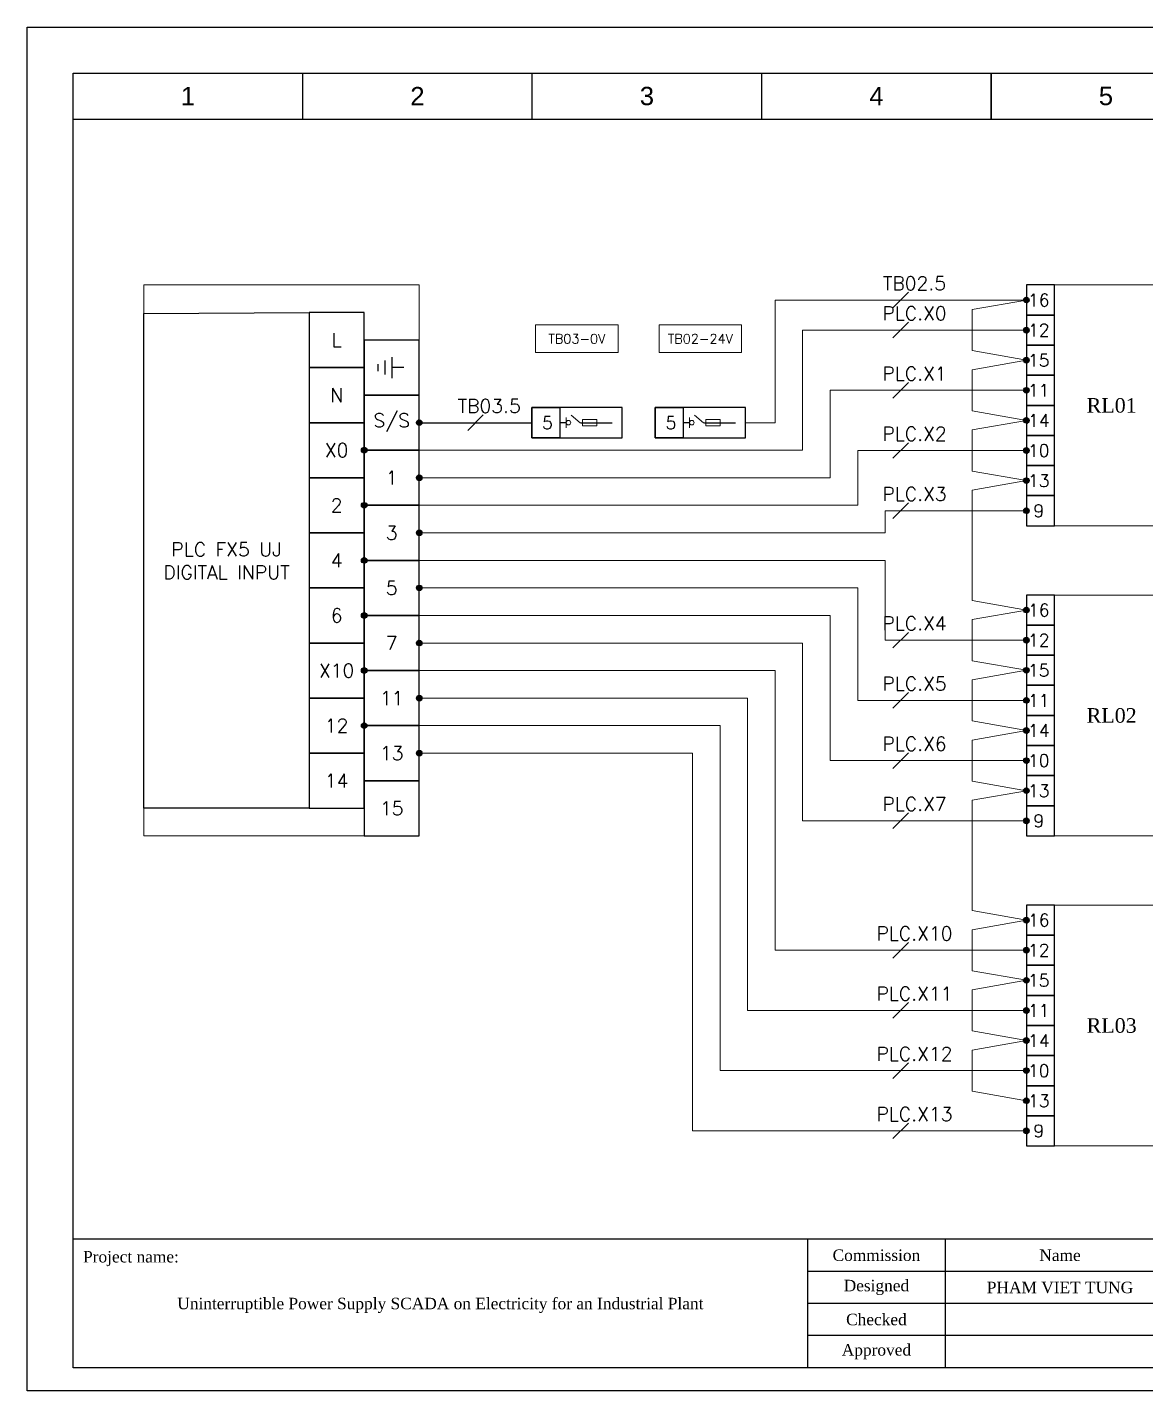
# Model space of a CAD drawing. Header units: millimetres. Extents: x 0 to 3300, y 0 to 297.
# Drawn here: x 960 to 1203.7, y 0 to 297 of the extents above; entities that cross this region are included whole.
import ezdxf
from ezdxf.enums import TextEntityAlignment as Align

# ---------------------------------------------------------------- set-up
doc = ezdxf.new("R2010")
doc.units = ezdxf.units.MM
for name, color, linetype in [('0_TB_FEED THRU', 8, 'Continuous'), ('BLACK WIRE', 9, 'Continuous'), ('Frame_text', 3, 'Continuous')]:
    doc.layers.add(name, color=color, linetype=linetype)
for name, color, linetype, lineweight in [('LINE', 3, 'Continuous', 9), ('RED WIRE', 1, 'Continuous', 0), ('TEXT', 7, 'Continuous', 9), ('WIRING', 7, 'Continuous', 0)]:
    doc.layers.add(name, color=color, linetype=linetype, lineweight=lineweight)
doc.styles.add('F2.5 Romans', font='romans.shx', dxfattribs={"height": 2.5})
doc.styles.add('F4.0', font='arial.ttf', dxfattribs={"height": 4})
doc.styles.add('SIMPLEX', font='SIMPLEX.shx', dxfattribs={"width": 0.7})
doc.styles.get("Standard").update_dxf_attribs({"font": 'times.ttf', "height": 2.5})

# ---------------------------------------------------------------- blocks, each defined once
blk = doc.blocks.new('A3_BLOCK')
for p, q in [((10, 5), (10, 287)), ((10, 287), (410, 287)), ((60, 277), (60, 287)), ((110, 277), (110, 287)), ((160, 277), (160, 287)), ((210, 277), (210, 287)), ((210, 287), (210, 277)), ((10, 277), (410, 277)), ((410, 33), (10, 33)), ((170, 33), (170, 5)), ((200, 33), (200, 5)), ((290, 26), (170, 26)), ((290, 19), (170, 19)), ((410, 12), (170, 12)), ((410, 5), (10, 5))]:
    blk.add_line(p, q)
at = {"layer": 'Frame_text'}
blk.add_lwpolyline([(0, 0), (0, 297), (420, 297), (420, 0), (0, 0)], close=True, dxfattribs=at)
at = {"char_height": 4, "attachment_point": 5, "style": 'F4.0'}
for s, insert in [('1', (35, 282)), ('2', (85, 282)), ('3', (135, 282)), ('4', (185, 282)), ('5', (235, 282))]:
    blk.add_mtext_dynamic_manual_height_columns(s, width=19.9819, gutter_width=25, heights=[0], dxfattribs=dict(at, insert=insert))
at = {"char_height": 2.5}
for s, width, insert, attachment_point in [('Project name:', 20.4464, (12.16, 30.44), 1), ('Commission', 24.3938, (185, 29.5), 5), ('Name', 19.9366, (225, 29.5), 5), ('Designed', 24.3938, (185, 22.5), 5), ('Checked', 25.3958, (185, 15.5), 5), ('Approved', 29.851, (185, 8.5), 5)]:
    blk.add_mtext_dynamic_manual_height_columns(s, width=width, gutter_width=25, heights=[0], dxfattribs=dict(at, insert=insert, attachment_point=attachment_point))
at = {"layer": 'Frame_text'}
for tag, p in [('DESIGNED', (225, 22.5)), ('DESIGNED_DATE', (270, 22.5)), ('DRAWING_NAME', (350, 22.5)), ('PROJECT_NAME', (90, 19)), ('CHECKED', (225, 15.5)), ('CHECKED_DATE', (270, 15.5)), ('APPROVED', (225, 8.5)), ('APPROVED_DATE', (270, 8.5)), ('PAGE', (320, 8.5)), ('SCALE', (360, 8.5)), ('RECV', (400, 8.5))]:
    blk.add_attdef(tag, text='', height=2.5, dxfattribs=at).set_placement(p, align=Align.MIDDLE_CENTER)

msp = doc.modelspace()

# ---------------------------------------------------------------- hatches: boundary and pattern name
at = {"linetype": 'Continuous'}
h = msp.add_hatch(dxfattribs=at)
h.set_pattern_fill('ANSI31', scale=0.096576, style=0)
h.set_pattern_definition([(45, (944.41453, -10.41689), (-0.12046277, 0.12046277), [])])
edge = h.paths.add_edge_path()
edge.add_arc((1177.67, 237.59), 0.609, 0, 360)
h = msp.add_hatch(dxfattribs=at)
h.set_pattern_fill('ANSI31', scale=0.096576, style=0)
h.set_pattern_definition([(45, (944.41453, -16.97452), (-0.12046277, 0.12046277), [])])
edge = h.paths.add_edge_path()
edge.add_arc((1177.67, 231.03), 0.609, 0, 360)
h = msp.add_hatch(dxfattribs=at)
h.set_pattern_fill('ANSI31', scale=0.096576, style=0)
h.set_pattern_definition([(45, (944.41453, -23.53215), (-0.12046277, 0.12046277), [])])
edge = h.paths.add_edge_path()
edge.add_arc((1177.67, 224.48), 0.609, 0, 360)
h = msp.add_hatch(dxfattribs=at)
h.set_pattern_fill('ANSI31', scale=0.096576, style=0)
h.set_pattern_definition([(45, (944.41453, -30.08978), (-0.12046277, 0.12046277), [])])
edge = h.paths.add_edge_path()
edge.add_arc((1177.67, 217.92), 0.609, 0, 360)
h = msp.add_hatch(dxfattribs=at)
h.set_pattern_fill('ANSI31', scale=0.096576, style=0)
h.set_pattern_definition([(45, (812.13566, -37.13807), (-0.12046277, 0.12046277), [])])
edge = h.paths.add_edge_path()
edge.add_arc((1045.4, 210.87), 0.609, 0, 360)
h = msp.add_hatch(dxfattribs=at)
h.set_pattern_fill('ANSI31', scale=0.096576, style=0)
h.set_pattern_definition([(45, (944.41453, -36.64741), (-0.12046277, 0.12046277), [])])
edge = h.paths.add_edge_path()
edge.add_arc((1177.67, 211.36), 0.609, 0, 360)
h = msp.add_hatch(dxfattribs=at)
h.set_pattern_fill('ANSI31', scale=0.096576, style=0)
h.set_pattern_definition([(45, (800.13566, -43.13807), (-0.12046277, 0.12046277), [])])
edge = h.paths.add_edge_path()
edge.add_arc((1033.4, 204.87), 0.609, 0, 360)
h = msp.add_hatch(dxfattribs=at)
h.set_pattern_fill('ANSI31', scale=0.096576, style=0)
h.set_pattern_definition([(45, (944.41453, -43.20504), (-0.12046277, 0.12046277), [])])
edge = h.paths.add_edge_path()
edge.add_arc((1177.67, 204.8), 0.609, 0, 360)
h = msp.add_hatch(dxfattribs=at)
h.set_pattern_fill('ANSI31', scale=0.096576, style=0)
h.set_pattern_definition([(45, (812.13566, -49.13807), (-0.12046277, 0.12046277), [])])
edge = h.paths.add_edge_path()
edge.add_arc((1045.4, 198.87), 0.609, 0, 360)
h = msp.add_hatch(dxfattribs=at)
h.set_pattern_fill('ANSI31', scale=0.096576, style=0)
h.set_pattern_definition([(45, (944.41453, -49.76267), (-0.12046277, 0.12046277), [])])
edge = h.paths.add_edge_path()
edge.add_arc((1177.67, 198.25), 0.609, 0, 360)
h = msp.add_hatch(dxfattribs=at)
h.set_pattern_fill('ANSI31', scale=0.096576, style=0)
h.set_pattern_definition([(45, (800.13566, -55.13807), (-0.12046277, 0.12046277), [])])
edge = h.paths.add_edge_path()
edge.add_arc((1033.4, 192.87), 0.609, 0, 360)
h = msp.add_hatch(dxfattribs=at)
h.set_pattern_fill('ANSI31', scale=0.096576, style=0)
h.set_pattern_definition([(45, (944.41453, -56.3203), (-0.12046277, 0.12046277), [])])
edge = h.paths.add_edge_path()
edge.add_arc((1177.67, 191.69), 0.609, 0, 360)
h = msp.add_hatch(dxfattribs=at)
h.set_pattern_fill('ANSI31', scale=0.096576, style=0)
h.set_pattern_definition([(45, (812.13566, -61.13807), (-0.12046277, 0.12046277), [])])
edge = h.paths.add_edge_path()
edge.add_arc((1045.4, 186.87), 0.609, 0, 360)
h = msp.add_hatch(dxfattribs=at)
h.set_pattern_fill('ANSI31', scale=0.096576, style=0)
h.set_pattern_definition([(45, (800.13566, -67.13807), (-0.12046277, 0.12046277), [])])
edge = h.paths.add_edge_path()
edge.add_arc((1033.4, 180.87), 0.609, 0, 360)
h = msp.add_hatch(dxfattribs=at)
h.set_pattern_fill('ANSI31', scale=0.096576, style=0)
h.set_pattern_definition([(45, (812.13566, -73.13807), (-0.12046277, 0.12046277), [])])
edge = h.paths.add_edge_path()
edge.add_arc((1045.4, 174.87), 0.609, 0, 360)
h = msp.add_hatch(dxfattribs=at)
h.set_pattern_fill('ANSI31', scale=0.096576, style=0)
h.set_pattern_definition([(45, (800.13566, -79.13807), (-0.12046277, 0.12046277), [])])
edge = h.paths.add_edge_path()
edge.add_arc((1033.4, 168.87), 0.609, 0, 360)
h = msp.add_hatch(dxfattribs=at)
h.set_pattern_fill('ANSI31', scale=0.096576, style=0)
h.set_pattern_definition([(45, (944.41453, -77.95585), (-0.12046277, 0.12046277), [])])
edge = h.paths.add_edge_path()
edge.add_arc((1177.67, 170.05), 0.609, 0, 360)
h = msp.add_hatch(dxfattribs=at)
h.set_pattern_fill('ANSI31', scale=0.096576, style=0)
h.set_pattern_definition([(45, (812.13566, -85.13807), (-0.12046277, 0.12046277), [])])
edge = h.paths.add_edge_path()
edge.add_arc((1045.4, 162.87), 0.609, 0, 360)
h = msp.add_hatch(dxfattribs=at)
h.set_pattern_fill('ANSI31', scale=0.096576, style=0)
h.set_pattern_definition([(45, (944.41453, -84.51348), (-0.12046277, 0.12046277), [])])
edge = h.paths.add_edge_path()
edge.add_arc((1177.67, 163.49), 0.609, 0, 360)
h = msp.add_hatch(dxfattribs=at)
h.set_pattern_fill('ANSI31', scale=0.096576, style=0)
h.set_pattern_definition([(45, (800.13566, -91.13807), (-0.12046277, 0.12046277), [])])
edge = h.paths.add_edge_path()
edge.add_arc((1033.4, 156.87), 0.609, 0, 360)
h = msp.add_hatch(dxfattribs=at)
h.set_pattern_fill('ANSI31', scale=0.096576, style=0)
h.set_pattern_definition([(45, (944.41453, -91.0711), (-0.12046277, 0.12046277), [])])
edge = h.paths.add_edge_path()
edge.add_arc((1177.67, 156.94), 0.609, 0, 360)
h = msp.add_hatch(dxfattribs=at)
h.set_pattern_fill('ANSI31', scale=0.096576, style=0)
h.set_pattern_definition([(45, (812.13566, -97.13807), (-0.12046277, 0.12046277), [])])
edge = h.paths.add_edge_path()
edge.add_arc((1045.4, 150.87), 0.609, 0, 360)
h = msp.add_hatch(dxfattribs=at)
h.set_pattern_fill('ANSI31', scale=0.096576, style=0)
h.set_pattern_definition([(45, (944.41453, -97.62874), (-0.12046277, 0.12046277), [])])
edge = h.paths.add_edge_path()
edge.add_arc((1177.67, 150.38), 0.609, 0, 360)
h = msp.add_hatch(dxfattribs=at)
h.set_pattern_fill('ANSI31', scale=0.096576, style=0)
h.set_pattern_definition([(45, (800.13566, -103.13807), (-0.12046277, 0.12046277), [])])
edge = h.paths.add_edge_path()
edge.add_arc((1033.4, 144.87), 0.609, 0, 360)
h = msp.add_hatch(dxfattribs=at)
h.set_pattern_fill('ANSI31', scale=0.096576, style=0)
h.set_pattern_definition([(45, (944.41453, -104.18637), (-0.12046277, 0.12046277), [])])
edge = h.paths.add_edge_path()
edge.add_arc((1177.67, 143.82), 0.609, 0, 360)
h = msp.add_hatch(dxfattribs=at)
h.set_pattern_fill('ANSI31', scale=0.096576, style=0)
h.set_pattern_definition([(45, (812.13566, -109.13807), (-0.12046277, 0.12046277), [])])
edge = h.paths.add_edge_path()
edge.add_arc((1045.4, 138.87), 0.609, 0, 360)
h = msp.add_hatch(dxfattribs=at)
h.set_pattern_fill('ANSI31', scale=0.096576, style=0)
h.set_pattern_definition([(45, (944.41453, -110.744), (-0.12046277, 0.12046277), [])])
edge = h.paths.add_edge_path()
edge.add_arc((1177.67, 137.26), 0.609, 0, 360)
h = msp.add_hatch(dxfattribs=at)
h.set_pattern_fill('ANSI31', scale=0.096576, style=0)
h.set_pattern_definition([(45, (944.41453, -117.30163), (-0.12046277, 0.12046277), [])])
edge = h.paths.add_edge_path()
edge.add_arc((1177.67, 130.71), 0.609, 0, 360)
h = msp.add_hatch(dxfattribs=at)
h.set_pattern_fill('ANSI31', scale=0.096576, style=0)
h.set_pattern_definition([(45, (944.41453, -123.85926), (-0.12046277, 0.12046277), [])])
edge = h.paths.add_edge_path()
edge.add_arc((1177.67, 124.15), 0.609, 0, 360)
h = msp.add_hatch(dxfattribs=at)
h.set_pattern_fill('ANSI31', scale=0.096576, style=0)
h.set_pattern_definition([(45, (944.41453, -145.4948), (-0.12046277, 0.12046277), [])])
edge = h.paths.add_edge_path()
edge.add_arc((1177.67, 102.51), 0.609, 0, 360)
h = msp.add_hatch(dxfattribs=at)
h.set_pattern_fill('ANSI31', scale=0.096576, style=0)
h.set_pattern_definition([(45, (944.41453, -152.05243), (-0.12046277, 0.12046277), [])])
edge = h.paths.add_edge_path()
edge.add_arc((1177.67, 95.96), 0.609, 0, 360)
h = msp.add_hatch(dxfattribs=at)
h.set_pattern_fill('ANSI31', scale=0.096576, style=0)
h.set_pattern_definition([(45, (944.41453, -158.61006), (-0.12046277, 0.12046277), [])])
edge = h.paths.add_edge_path()
edge.add_arc((1177.67, 89.4), 0.609, 0, 360)
h = msp.add_hatch(dxfattribs=at)
h.set_pattern_fill('ANSI31', scale=0.096576, style=0)
h.set_pattern_definition([(45, (944.41453, -165.1677), (-0.12046277, 0.12046277), [])])
edge = h.paths.add_edge_path()
edge.add_arc((1177.67, 82.84), 0.609, 0, 360)
h = msp.add_hatch(dxfattribs=at)
h.set_pattern_fill('ANSI31', scale=0.096576, style=0)
h.set_pattern_definition([(45, (944.41453, -171.72532), (-0.12046277, 0.12046277), [])])
edge = h.paths.add_edge_path()
edge.add_arc((1177.67, 76.28), 0.609, 0, 360)
h = msp.add_hatch(dxfattribs=at)
h.set_pattern_fill('ANSI31', scale=0.096576, style=0)
h.set_pattern_definition([(45, (944.41453, -178.28295), (-0.12046277, 0.12046277), [])])
edge = h.paths.add_edge_path()
edge.add_arc((1177.67, 69.73), 0.609, 0, 360)
h = msp.add_hatch(dxfattribs=at)
h.set_pattern_fill('ANSI31', scale=0.096576, style=0)
h.set_pattern_definition([(45, (944.41453, -184.84058), (-0.12046277, 0.12046277), [])])
edge = h.paths.add_edge_path()
edge.add_arc((1177.67, 63.17), 0.609, 0, 360)
h = msp.add_hatch(dxfattribs=at)
h.set_pattern_fill('ANSI31', scale=0.096576, style=0)
h.set_pattern_definition([(45, (944.41453, -191.39822), (-0.12046277, 0.12046277), [])])
edge = h.paths.add_edge_path()
edge.add_arc((1177.67, 56.61), 0.609, 0, 360)

# ---------------------------------------------------------------- linework, layer by layer
at = {"color": 0, "linetype": 'Continuous', "ltscale": 5}
for p, q in [((1036.37, 223.63), (1036.37, 222.11)), ((1037.88, 224.38), (1037.88, 221.36)), ((1039.4, 225.14), (1039.4, 220.6))]:
    msp.add_line(p, q, dxfattribs=at)
at = {"color": 0, "linetype": 'Continuous'}
msp.add_line((1042.03, 222.87), (1039.4, 222.87), dxfattribs=at)
at = {"color": 0}
for p, q in [((1077.41, 210.87), (1076.02, 210.87)), ((1080.63, 210.87), (1087.44, 210.87)), ((1104.3, 210.87), (1102.91, 210.87)), ((1107.52, 210.87), (1114.33, 210.87))]:
    msp.add_line(p, q, dxfattribs=at)
at = {"color": 7, "linetype": 'Continuous'}
for centre in [(1177.67, 237.59), (1177.67, 231.03), (1177.67, 224.48), (1177.67, 217.92), (1045.4, 210.87), (1177.67, 211.36), (1033.4, 204.87), (1177.67, 204.8), (1045.4, 198.87), (1177.67, 198.25), (1033.4, 192.87), (1177.67, 191.69), (1045.4, 186.87), (1033.4, 180.87), (1045.4, 174.87), (1033.4, 168.87), (1177.67, 170.05), (1045.4, 162.87), (1177.67, 163.49), (1033.4, 156.87), (1177.67, 156.94), (1045.4, 150.87), (1177.67, 150.38), (1033.4, 144.87), (1177.67, 143.82), (1045.4, 138.87), (1177.67, 137.26), (1177.67, 130.71), (1177.67, 124.15), (1177.67, 102.51), (1177.67, 95.96), (1177.67, 89.4), (1177.67, 82.84), (1177.67, 76.28), (1177.67, 69.73), (1177.67, 63.17), (1177.67, 56.61)]:
    msp.add_circle(centre, 0.609, dxfattribs=at)
at = {"layer": '0_TB_FEED THRU'}
for points in [[(1183.79, 240.87), (1177.67, 240.87), (1177.67, 234.31), (1183.79, 234.31)], [(985.4, 234.65), (1021.4, 234.87), (1021.4, 126.87), (985.4, 126.87)], [(1021.4, 222.87), (1033.4, 222.87), (1033.4, 234.87), (1021.4, 234.87)], [(1183.79, 234.31), (1177.67, 234.31), (1177.67, 227.75), (1183.79, 227.75)], [(1033.4, 216.87), (1045.4, 216.87), (1045.4, 228.87), (1033.4, 228.87)], [(1183.79, 227.75), (1177.67, 227.75), (1177.67, 221.2), (1183.79, 221.2)], [(1021.4, 210.87), (1033.4, 210.87), (1033.4, 222.87), (1021.4, 222.87)], [(1183.79, 221.2), (1177.67, 221.2), (1177.67, 214.64), (1183.79, 214.64)], [(1033.4, 204.87), (1045.4, 204.87), (1045.4, 216.87), (1033.4, 216.87)], [(1069.9, 214.15), (1069.9, 207.59), (1089.59, 207.59), (1089.59, 214.15)], [(1069.9, 214.15), (1076.02, 214.15), (1076.02, 207.59), (1069.9, 207.59)], [(1096.79, 214.15), (1096.79, 207.59), (1116.48, 207.59), (1116.48, 214.15)], [(1096.79, 214.15), (1102.91, 214.15), (1102.91, 207.59), (1096.79, 207.59)], [(1183.79, 214.64), (1177.67, 214.64), (1177.67, 208.08), (1183.79, 208.08)], [(1021.4, 198.87), (1033.4, 198.87), (1033.4, 210.87), (1021.4, 210.87)], [(1183.79, 208.08), (1177.67, 208.08), (1177.67, 201.52), (1183.79, 201.52)], [(1033.4, 192.87), (1045.4, 192.87), (1045.4, 204.87), (1033.4, 204.87)], [(1183.79, 201.52), (1177.67, 201.52), (1177.67, 194.97), (1183.79, 194.97)], [(1021.4, 186.87), (1033.4, 186.87), (1033.4, 198.87), (1021.4, 198.87)], [(1183.79, 194.97), (1177.67, 194.97), (1177.67, 188.41), (1183.79, 188.41)], [(1033.4, 180.87), (1045.4, 180.87), (1045.4, 192.87), (1033.4, 192.87)], [(1021.4, 174.87), (1033.4, 174.87), (1033.4, 186.87), (1021.4, 186.87)], [(1033.4, 168.87), (1045.4, 168.87), (1045.4, 180.87), (1033.4, 180.87)], [(1021.4, 162.87), (1033.4, 162.87), (1033.4, 174.87), (1021.4, 174.87)], [(1183.79, 173.33), (1177.67, 173.33), (1177.67, 166.77), (1183.79, 166.77)], [(1033.4, 156.87), (1045.4, 156.87), (1045.4, 168.87), (1033.4, 168.87)], [(1183.79, 166.77), (1177.67, 166.77), (1177.67, 160.22), (1183.79, 160.22)], [(1021.4, 150.87), (1033.4, 150.87), (1033.4, 162.87), (1021.4, 162.87)], [(1183.79, 160.22), (1177.67, 160.22), (1177.67, 153.66), (1183.79, 153.66)], [(1033.4, 144.87), (1045.4, 144.87), (1045.4, 156.87), (1033.4, 156.87)], [(1183.79, 153.66), (1177.67, 153.66), (1177.67, 147.1), (1183.79, 147.1)], [(1021.4, 138.87), (1033.4, 138.87), (1033.4, 150.87), (1021.4, 150.87)], [(1183.79, 147.1), (1177.67, 147.1), (1177.67, 140.54), (1183.79, 140.54)], [(1033.4, 132.87), (1045.4, 132.87), (1045.4, 144.87), (1033.4, 144.87)], [(1183.79, 140.54), (1177.67, 140.54), (1177.67, 133.99), (1183.79, 133.99)], [(1021.4, 126.87), (1033.4, 126.87), (1033.4, 138.87), (1021.4, 138.87)], [(1183.79, 133.99), (1177.67, 133.99), (1177.67, 127.43), (1183.79, 127.43)], [(1033.4, 120.87), (1045.4, 120.87), (1045.4, 132.87), (1033.4, 132.87)], [(1183.79, 127.43), (1177.67, 127.43), (1177.67, 120.87), (1183.79, 120.87)], [(1183.79, 105.79), (1177.67, 105.79), (1177.67, 99.23), (1183.79, 99.23)], [(1183.79, 99.23), (1177.67, 99.23), (1177.67, 92.68), (1183.79, 92.68)], [(1183.79, 92.68), (1177.67, 92.68), (1177.67, 86.12), (1183.79, 86.12)], [(1183.79, 86.12), (1177.67, 86.12), (1177.67, 79.56), (1183.79, 79.56)], [(1183.79, 79.56), (1177.67, 79.56), (1177.67, 73), (1183.79, 73)], [(1183.79, 73), (1177.67, 73), (1177.67, 66.45), (1183.79, 66.45)], [(1183.79, 66.45), (1177.67, 66.45), (1177.67, 59.89), (1183.79, 59.89)], [(1183.79, 59.89), (1177.67, 59.89), (1177.67, 53.33), (1183.79, 53.33)]]:
    msp.add_lwpolyline(points, close=True, dxfattribs=at)
at = {"layer": 'BLACK WIRE'}
msp.add_line((1045.4, 210.87), (1069.9, 210.87), dxfattribs=at)
at = {"layer": 'LINE'}
for p, q in [((1077.41, 211.97), (1077.41, 209.77)), ((1104.3, 211.97), (1104.3, 209.77))]:
    msp.add_line(p, q, dxfattribs=at)
for points in [[(985.4, 120.87), (1045.4, 120.87), (1045.4, 240.87), (985.4, 240.87)], [(1070.74, 226.15), (1088.74, 226.15), (1088.74, 232.15), (1070.74, 232.15)], [(1097.64, 226.15), (1115.64, 226.15), (1115.64, 232.15), (1097.64, 232.15)]]:
    msp.add_lwpolyline(points, close=True, dxfattribs=at)
for centre in [(1077.9, 210.87), (1104.79, 210.87)]:
    msp.add_circle(centre, 0.491, dxfattribs=at)
at = {"layer": 'RED WIRE'}
for p, q in [((1122.93, 210.87), (1122.93, 237.59)), ((1177.67, 237.59), (1122.93, 237.59)), ((1177.67, 237.59), (1165.86, 235.51)), ((1165.86, 235.51), (1165.86, 226.56)), ((1128.93, 231.03), (1128.93, 204.87)), ((1177.67, 231.03), (1128.93, 231.03)), ((1177.67, 224.48), (1165.86, 226.56)), ((1177.67, 224.48), (1165.86, 222.39)), ((1165.86, 222.39), (1165.86, 213.44)), ((1134.93, 217.92), (1134.93, 198.87)), ((1177.67, 217.92), (1134.93, 217.92)), ((1116.48, 210.87), (1122.93, 210.87)), ((1177.67, 211.36), (1165.86, 213.44)), ((1177.67, 211.36), (1165.86, 209.28)), ((1165.86, 209.28), (1165.86, 200.33)), ((1033.4, 204.87), (1128.93, 204.87)), ((1140.93, 204.8), (1140.93, 192.87)), ((1177.67, 204.8), (1140.93, 204.8)), ((1177.67, 198.25), (1165.86, 200.33)), ((1045.4, 198.87), (1134.93, 198.87)), ((1177.67, 198.25), (1165.86, 196.16)), ((1165.86, 196.16), (1165.86, 172.14)), ((1033.4, 192.87), (1140.93, 192.87)), ((1146.93, 191.69), (1146.93, 186.87)), ((1177.67, 191.69), (1146.93, 191.69)), ((1045.4, 186.87), (1146.93, 186.87)), ((1033.4, 180.87), (1146.93, 180.87)), ((1146.93, 180.87), (1146.93, 163.49)), ((1045.4, 174.87), (1140.93, 174.87)), ((1140.93, 174.87), (1140.93, 150.38)), ((1177.67, 170.05), (1165.86, 172.14)), ((1177.67, 170.05), (1165.86, 167.97)), ((1134.93, 168.87), (1033.4, 168.87)), ((1134.93, 168.87), (1134.93, 137.26)), ((1165.86, 167.97), (1165.86, 159.02)), ((1177.67, 163.49), (1146.93, 163.49)), ((1045.4, 162.87), (1128.93, 162.87)), ((1128.93, 162.87), (1128.93, 124.15)), ((1177.67, 156.94), (1165.86, 159.02)), ((1033.4, 156.87), (1122.93, 156.87)), ((1122.93, 156.87), (1122.93, 95.96)), ((1177.67, 156.94), (1165.86, 154.85)), ((1165.86, 154.85), (1165.86, 145.91)), ((1045.4, 150.87), (1116.93, 150.87)), ((1116.93, 150.87), (1116.93, 82.84)), ((1177.67, 150.38), (1140.93, 150.38)), ((1177.67, 143.82), (1165.86, 145.91)), ((1033.4, 144.87), (1110.93, 144.87)), ((1110.93, 144.87), (1110.93, 69.73)), ((1177.67, 143.82), (1165.86, 141.74)), ((1165.86, 141.74), (1165.86, 132.79)), ((1045.4, 138.87), (1104.93, 138.87)), ((1104.93, 138.87), (1104.93, 56.61)), ((1177.67, 137.26), (1134.93, 137.26)), ((1177.67, 130.71), (1165.86, 132.79)), ((1177.67, 130.71), (1165.86, 128.62)), ((1165.86, 128.62), (1165.86, 104.6)), ((1177.67, 124.15), (1128.93, 124.15)), ((1177.67, 102.51), (1165.86, 104.6)), ((1177.67, 102.51), (1165.86, 100.43)), ((1165.86, 100.43), (1165.86, 91.48)), ((1177.67, 95.96), (1122.93, 95.96)), ((1177.67, 89.4), (1165.86, 91.48)), ((1177.67, 89.4), (1165.86, 87.31)), ((1165.86, 87.31), (1165.86, 78.37)), ((1177.67, 82.84), (1116.93, 82.84)), ((1177.67, 76.28), (1165.86, 78.37)), ((1177.67, 76.28), (1165.86, 74.2)), ((1165.86, 74.2), (1165.86, 65.25)), ((1177.67, 69.73), (1110.93, 69.73)), ((1177.67, 63.17), (1165.86, 65.25)), ((1177.67, 56.61), (1104.93, 56.61))]:
    msp.add_line(p, q, dxfattribs=at)
at = {"layer": 'WIRING'}
for p, q in [((1148.61, 235.89), (1152, 239.29)), ((1148.61, 229.34), (1152, 232.73)), ((1148.61, 216.22), (1152, 219.62)), ((1055.95, 209.17), (1059.34, 212.57)), ((1080.44, 210.87), (1078.49, 212.48)), ((1080.97, 210.87), (1080.44, 210.87)), ((1107.33, 210.87), (1105.38, 212.48)), ((1107.87, 210.87), (1107.33, 210.87)), ((1148.61, 203.11), (1152, 206.5)), ((1148.61, 189.99), (1152, 193.38)), ((1148.61, 161.8), (1152, 165.19)), ((1148.61, 148.68), (1152, 152.08)), ((1148.61, 135.57), (1152, 138.96)), ((1148.61, 122.45), (1152, 125.85)), ((1148.61, 94.26), (1152, 97.65)), ((1148.61, 81.14), (1152, 84.54)), ((1148.61, 68.03), (1152, 71.42)), ((1148.61, 54.91), (1152, 58.31))]:
    msp.add_line(p, q, dxfattribs=at)
for points in [[(1084.07, 211.54), (1080.97, 211.54), (1080.97, 210.2), (1084.07, 210.2)], [(1110.96, 211.54), (1107.87, 211.54), (1107.87, 210.2), (1110.96, 210.2)]]:
    msp.add_lwpolyline(points, close=True, dxfattribs=at)
at = {"layer": 'WIRING', "color": 3, "linetype": 'Continuous'}
for points in [[(1214.83, 188.41), (1177.67, 188.41), (1177.67, 240.87), (1214.83, 240.87)], [(1214.83, 120.87), (1177.67, 120.87), (1177.67, 173.33), (1214.83, 173.33)], [(1214.83, 53.33), (1177.67, 53.33), (1177.67, 105.79), (1214.83, 105.79)]]:
    msp.add_3dface(points, dxfattribs=at)

# ---------------------------------------------------------------- block references
ref = msp.add_blockref('A3_BLOCK', (960, 0))
ref.add_attrib('DESIGNED', 'PHAM VIET TUNG', dxfattribs={"layer": 'Frame_text', "height": 2.5}).set_placement((1185, 22.5), align=Align.MIDDLE_CENTER)
ref.add_attrib('PROJECT_NAME', 'Uninterruptible Power Supply SCADA on Electricity for an Industrial Plant', dxfattribs={"layer": 'Frame_text', "height": 2.5}).set_placement((1050, 19), align=Align.MIDDLE_CENTER)

# ---------------------------------------------------------------- texts
at = {"color": 2}
for s, height, style, p in [('16', 2.72, 'SIMPLEX', (1180.37, 237.57)), ('12', 2.72, 'SIMPLEX', (1180.37, 231.02)), ('TB03-0V', 2.057, 'F2.5 Romans', (1079.74, 229.15)), ('TB02-24V', 2.057, 'F2.5 Romans', (1106.64, 229.15)), ('15', 2.72, 'SIMPLEX', (1180.37, 224.46)), ('11', 2.72, 'SIMPLEX', (1180.37, 217.9)), ('5', 2.72, 'SIMPLEX', (1073.33, 210.85)), ('5', 2.72, 'SIMPLEX', (1100.22, 210.85)), ('14', 2.72, 'SIMPLEX', (1180.37, 211.34)), ('10', 2.72, 'SIMPLEX', (1180.37, 204.78)), ('13', 2.72, 'SIMPLEX', (1180.37, 198.23)), ('9', 2.72, 'SIMPLEX', (1180.37, 191.67)), ('16', 2.72, 'SIMPLEX', (1180.37, 170.03)), ('12', 2.72, 'SIMPLEX', (1180.37, 163.48)), ('15', 2.72, 'SIMPLEX', (1180.37, 156.92)), ('11', 2.72, 'SIMPLEX', (1180.37, 150.36)), ('14', 2.72, 'SIMPLEX', (1180.37, 143.8)), ('10', 2.72, 'SIMPLEX', (1180.37, 137.25)), ('13', 2.72, 'SIMPLEX', (1180.37, 130.69)), ('9', 2.72, 'SIMPLEX', (1180.37, 124.13)), ('16', 2.72, 'SIMPLEX', (1180.37, 102.5)), ('12', 2.72, 'SIMPLEX', (1180.37, 95.94)), ('15', 2.72, 'SIMPLEX', (1180.37, 89.38)), ('11', 2.72, 'SIMPLEX', (1180.37, 82.82)), ('14', 2.72, 'SIMPLEX', (1180.37, 76.26)), ('10', 2.72, 'SIMPLEX', (1180.37, 69.71)), ('13', 2.72, 'SIMPLEX', (1180.37, 63.15)), ('9', 2.72, 'SIMPLEX', (1180.37, 56.59))]:
    msp.add_text(s, height=height, dxfattribs=dict(at, style=style)).set_placement(p, align=Align.MIDDLE_CENTER)
at = {"char_height": 3, "attachment_point": 5, "style": 'F2.5 Romans'}
for s, width, insert in [('TB02.5', 12.6407, (1153.29, 241.23)), ('PLC.X0', 12.6407, (1153.29, 234.68)), ('L', 12.6407, (1027.4, 228.87)), ('PLC.X1', 12.6407, (1153.29, 221.56)), ('N', 12.6407, (1027.4, 216.87)), ('TB03.5', 12.6407, (1060.64, 214.51)), ('S/S', 12.6407, (1039.4, 210.87)), ('PLC.X2', 12.6407, (1153.29, 208.45)), ('X0', 12.6407, (1027.4, 204.87)), ('1', 12.6407, (1039.4, 198.87)), ('PLC.X3', 12.6407, (1153.29, 195.33)), ('2', 12.6407, (1027.4, 192.87)), ('3', 12.6407, (1039.4, 186.87)), ('PLC FX5 UJ\\PDIGITAL INPUT', 31.9, (1003.4, 180.76)), ('4', 12.6407, (1027.4, 180.87)), ('5', 12.6407, (1039.4, 174.87)), ('6', 12.6407, (1027.4, 168.87)), ('PLC.X4', 12.6407, (1153.29, 167.14)), ('7', 12.6407, (1039.4, 162.87)), ('X10', 12.6407, (1027.4, 156.87)), ('PLC.X5', 12.6407, (1153.29, 154.02)), ('11', 12.6407, (1039.4, 150.87)), ('12', 12.6407, (1027.4, 144.87)), ('13', 12.6407, (1039.4, 138.87)), ('PLC.X6', 12.6407, (1153.29, 140.91)), ('14', 12.6407, (1027.4, 132.87)), ('15', 12.6407, (1039.4, 126.87)), ('PLC.X7', 12.6407, (1153.29, 127.79)), ('PLC.X10', 12.6407, (1153.29, 99.6)), ('PLC.X11', 12.6407, (1153.29, 86.48)), ('PLC.X12', 12.6407, (1153.29, 73.37)), ('PLC.X13', 12.6407, (1153.29, 60.25))]:
    msp.add_mtext_dynamic_manual_height_columns(s, width=width, gutter_width=15, heights=[0], dxfattribs=dict(at, insert=insert))
at = {"layer": 'TEXT', "color": 7}
for s, p in [('RL01', (1196.25, 214.64)), ('RL02', (1196.25, 147.1)), ('RL03', (1196.25, 79.56))]:
    msp.add_text(s, height=3.171, dxfattribs=at).set_placement(p, align=Align.MIDDLE_CENTER)

doc.saveas('drawing.dxf')
